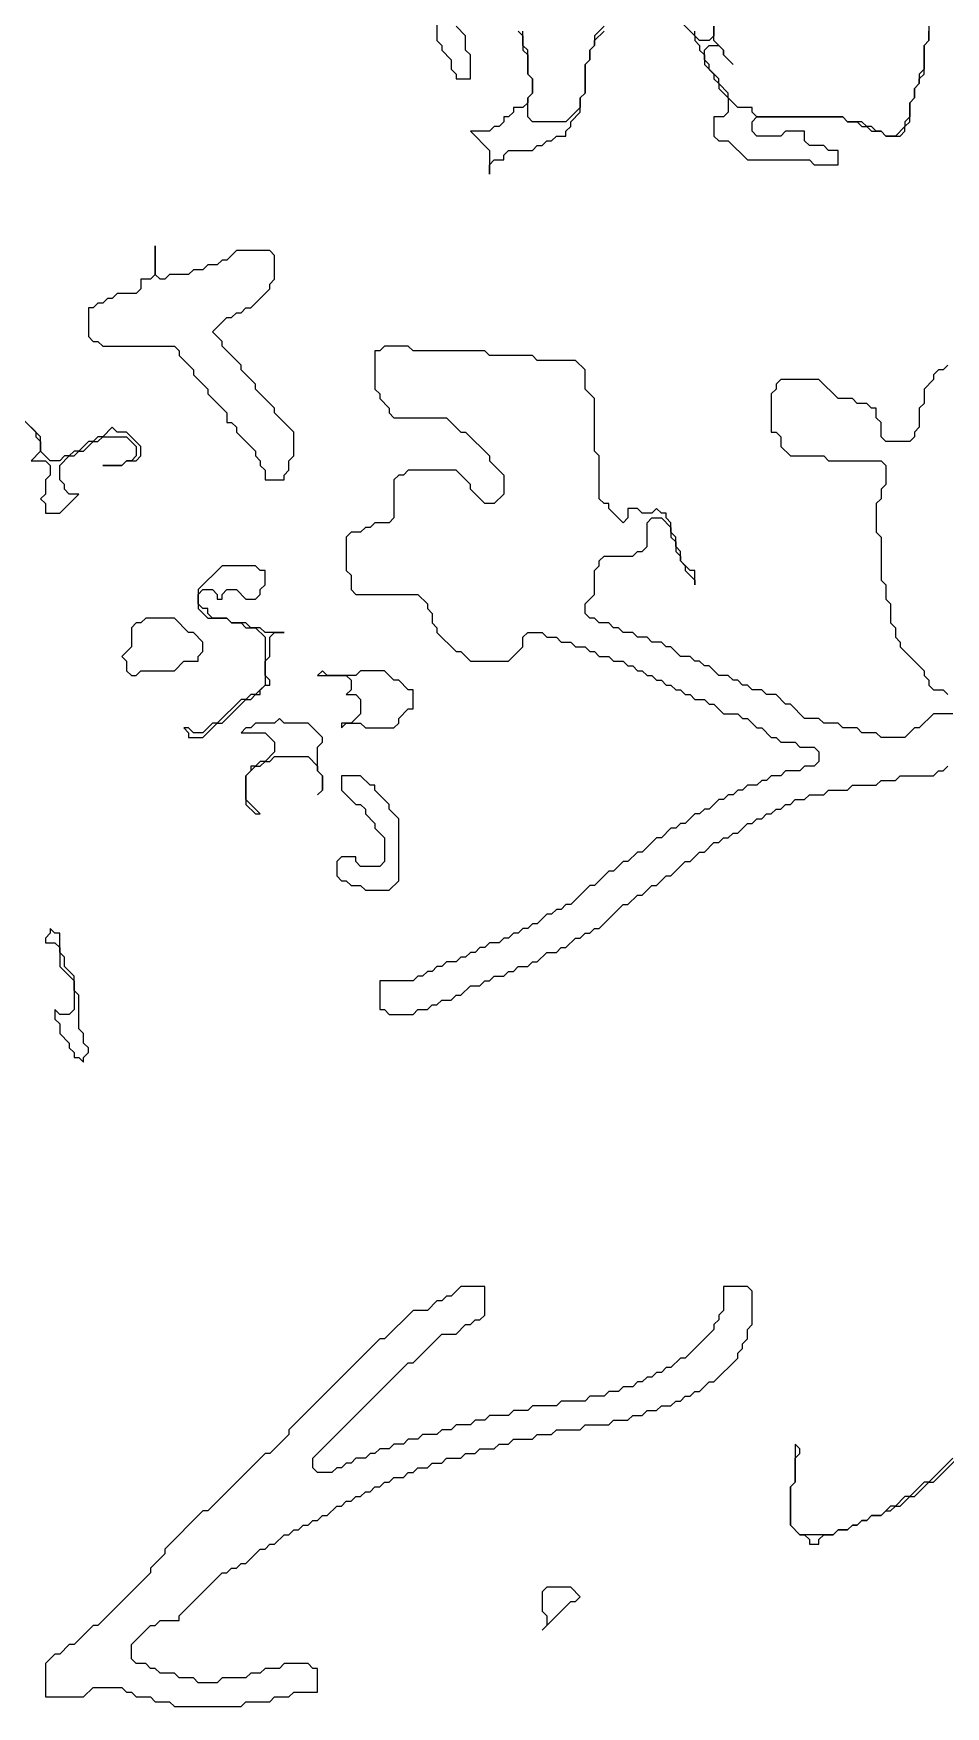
# Model space of a CAD drawing. Header units: metres. Extents: x 0 to 1000, y 0 to 1405.
# Drawn here: x 748.6 to 796.4, y 135.7 to 223.4 of the extents above; entities that cross this region are included whole.
import ezdxf

# ---------------------------------------------------------------- set-up
doc = ezdxf.new("R2010")
doc.units = ezdxf.units.M

msp = doc.modelspace()

# ---------------------------------------------------------------- linework, layer by layer
for points in [[(769.75, 224), (769.75, 223), (770, 222.75), (770, 222.5), (770.5, 222), (770.5, 221.5), (770.75, 221.25), (770.75, 221), (771.5, 221), (771.5, 222.25), (771.25, 222.5), (771.25, 223.25), (770.75, 223.75)], [(774, 223.5), (774.25, 223.25), (774.25, 222.5), (774.5, 222.25), (774.5, 221.25), (774.75, 221), (774.75, 220.25), (774.5, 220), (774.5, 219.75), (774.25, 219.5), (773.75, 219.5), (773.75, 219.25), (773.5, 219), (773.25, 219), (773.25, 218.75), (773, 218.5), (772.75, 218.5), (772.5, 218.25), (771.5, 218.25), (772.5, 217.25), (772.5, 216), (772.5, 216.5), (772.75, 216.75), (773.25, 216.75), (773.25, 217), (773.5, 217.25), (774.75, 217.25), (775, 217.5), (775.25, 217.5), (775.5, 217.75), (775.75, 217.75), (776, 218), (776.5, 218), (776.5, 218.25), (776.75, 218.5), (776.75, 218.75), (777.25, 219.25), (777.25, 220), (777.5, 220.25), (777.5, 221.75), (777.75, 222), (777.75, 222.5), (778, 222.75), (778, 223), (778.5, 223.5)], [(778.5, 223.75), (778, 223.25), (778, 222.75), (777.75, 222.5), (777.75, 222), (777.5, 221.75), (777.5, 220.25), (777.25, 220), (777.25, 219.5), (776.5, 218.75), (774.75, 218.75), (774.5, 219), (774.5, 220), (774.75, 220.25), (774.75, 221), (774.5, 221.25), (774.5, 222.5), (774.25, 222.75), (774.25, 223.5)], [(782.25, 224.25), (783.25, 223.25), (783.25, 223), (783.5, 222.75), (783.5, 222.5), (783.75, 222.25), (783.75, 221.75), (784.25, 221.25), (784.25, 221), (784.5, 220.75), (784.5, 220.5), (785, 220), (785, 219.25), (784.75, 219), (784.25, 219), (784.25, 218), (784.5, 217.75), (785, 217.75), (786, 216.75), (789.25, 216.75), (789.5, 216.5), (790.75, 216.5), (790.75, 217.25), (790.25, 217.25), (790, 217.5), (789.25, 217.5), (789, 217.75), (789, 218.25), (788, 218.25), (787.75, 218), (786.5, 218), (786.25, 218.25), (786.25, 218.75), (786.5, 219), (791, 219), (791.25, 218.75), (791.75, 218.75), (792, 218.5), (792.25, 218.5), (792.5, 218.25), (793, 218.25), (793.25, 218), (794, 218), (794.25, 218.25), (794.25, 218.5), (794.5, 218.75), (794.5, 219.75), (794.75, 220), (794.75, 220.5), (795, 220.75), (795, 221), (795.25, 221.25), (795.25, 222.75), (795.5, 223), (795.5, 223.5)], [(784.25, 223.75), (784.25, 223.25), (784, 223), (783.5, 223), (783.25, 223.25), (783.25, 223.5)], [(795.5, 223.75), (795.5, 223), (795.25, 222.75), (795.25, 221.5), (795, 221.25), (795, 220.75), (794.75, 220.5), (794.75, 220), (794.5, 219.75), (794.5, 219), (794.25, 218.75), (794.25, 218.5), (793.75, 218), (793.25, 218), (793, 218.25), (792.75, 218.25), (792.5, 218.5), (792.25, 218.5), (792, 218.75), (791.25, 218.75), (791, 219), (786.5, 219), (786.25, 219.25), (786.25, 219.5), (785.5, 219.5), (785, 220), (785, 220.25), (784.5, 220.75), (784.5, 221), (784, 221.5), (784, 221.75), (783.75, 222), (783.75, 222.5), (784, 222.75), (784.5, 222.75), (784.75, 222.5), (784.75, 222.25), (785.25, 221.75), (784.75, 222.25), (784.75, 222.5), (784.25, 223), (784.25, 223.75)], [(796.75, 187.75), (795.75, 187.75), (795, 187), (794.75, 187), (794.25, 186.5), (793, 186.5), (792.75, 186.75), (792, 186.75), (791.75, 187), (791, 187), (790.75, 187.25), (790, 187.25), (789.75, 187.5), (789, 187.5), (788.25, 188.25), (788, 188.25), (787.5, 188.75), (787, 188.75), (786.75, 189), (786.25, 189), (786, 189.25), (785.75, 189.25), (785.5, 189.5), (785.25, 189.5), (785, 189.75), (784.5, 189.75), (784, 190.25), (783.75, 190.25), (783.5, 190.5), (783.25, 190.5), (783, 190.75), (782.5, 190.75), (782, 191.25), (781.75, 191.25), (781.5, 191.5), (781, 191.5), (780.75, 191.75), (780.25, 191.75), (780, 192), (779.5, 192), (779.25, 192.25), (779, 192.25), (778.75, 192.5), (778.25, 192.5), (778, 192.75), (777.75, 192.75), (777.5, 193), (777.5, 193.5), (778, 194), (778, 195.25), (778.25, 195.5), (778.25, 195.75), (778.5, 196), (780, 196), (780.25, 196.25), (780.5, 196.25), (780.75, 196.5), (780.75, 197.75), (781, 198), (781.5, 198), (782, 197.5), (782, 197), (782.25, 196.75), (782.25, 196.25), (782.5, 196), (782.5, 195.75), (782.75, 195.5), (782.75, 195.25), (783.25, 194.75), (783.25, 194.5), (783.25, 195.25), (783, 195.25), (782.5, 195.75), (782.5, 196.25), (782.25, 196.5), (782.25, 197), (782, 197.25), (782, 197.75), (781.75, 198), (781.75, 198.25), (781.5, 198.25), (781.25, 198.5), (781, 198.25), (780.5, 198.25), (780.25, 198.5), (779.75, 198.5), (779.75, 198), (779.5, 197.75), (778.75, 198.5), (778.75, 198.75), (778.5, 198.75), (778.25, 199), (778.25, 201.25), (778, 201.5), (778, 204.25), (777.5, 204.75), (777.5, 205.75), (777, 206.25), (775, 206.25), (774.75, 206.5), (772.5, 206.5), (772.25, 206.75), (768.5, 206.75), (768.25, 207), (767, 207), (766.75, 206.75), (766.5, 206.75), (766.5, 204.75), (766.75, 204.5), (766.75, 204.25), (767.25, 203.75), (767.25, 203.5), (767.5, 203.25), (770.25, 203.25), (771, 202.5), (771.25, 202.5), (772.5, 201.25), (772.5, 201), (773.25, 200.25), (773.25, 199.25), (772.75, 198.75), (772.25, 198.75), (771.5, 199.5), (771.5, 199.75), (770.75, 200.5), (768.25, 200.5), (768, 200.25), (767.75, 200.25), (767.5, 200), (767.5, 198), (767.25, 197.75), (766.5, 197.75), (766.25, 197.5), (766, 197.5), (765.75, 197.25), (765.25, 197.25), (765, 197), (765, 195.25), (765.25, 195), (765.25, 194.25), (765.5, 194), (768.75, 194), (769.25, 193.5), (769.25, 193.25), (769.5, 193), (769.5, 192.5), (769.75, 192.25), (769.75, 192), (770.75, 191), (771, 191), (771.5, 190.5), (773.5, 190.5), (774.25, 191.25), (774.25, 191.75), (774.5, 192), (775.25, 192), (775.5, 191.75), (776, 191.75), (776.25, 191.5), (776.75, 191.5), (777, 191.25), (777.5, 191.25), (777.75, 191), (778, 191), (778.25, 190.75), (778.75, 190.75), (779, 190.5), (779.5, 190.5), (779.75, 190.25), (780, 190.25), (780.25, 190), (780.5, 190), (780.75, 189.75), (781, 189.75), (781.25, 189.5), (781.5, 189.5), (781.75, 189.25), (782, 189.25), (782.25, 189), (782.5, 189), (782.75, 188.75), (783, 188.75), (783.25, 188.5), (783.75, 188.5), (784, 188.25), (784.25, 188.25), (784.75, 187.75), (785.5, 187.75), (785.75, 187.5), (786, 187.5), (786.5, 187), (786.75, 187), (787.25, 186.5), (787.5, 186.5), (787.75, 186.25), (788.5, 186.25), (788.75, 186), (789.5, 186), (789.75, 185.75), (789.75, 185.25), (789.5, 185), (789, 185), (788.75, 184.75), (788, 184.75), (787.75, 184.5), (787.25, 184.5), (787, 184.25), (786.75, 184.25), (786.5, 184), (786, 184), (785.75, 183.75), (785.5, 183.75), (785.25, 183.5), (785, 183.5), (784.75, 183.25), (784.5, 183.25), (784, 182.75), (783.75, 182.75), (783.5, 182.5), (783.25, 182.5), (782.75, 182), (782.5, 182), (782.25, 181.75), (782, 181.75), (781.5, 181.25), (781.25, 181.25), (780.5, 180.5), (780.25, 180.5), (779.75, 180), (779.5, 180), (779, 179.5), (778.75, 179.5), (778, 178.75), (777.75, 178.75), (776.75, 177.75), (776.5, 177.75), (776.25, 177.5), (776, 177.5), (775.75, 177.25), (775.5, 177.25), (775, 176.75), (774.75, 176.75), (774.5, 176.5), (774.25, 176.5), (774, 176.25), (773.75, 176.25), (773.5, 176), (773.25, 176), (773, 175.75), (772.5, 175.75), (772.25, 175.5), (772, 175.5), (771.75, 175.25), (771.5, 175.25), (771.25, 175), (771, 175), (770.75, 174.75), (770.25, 174.75), (770, 174.5), (769.75, 174.5), (769.5, 174.25), (769.25, 174.25), (769, 174), (768.75, 174), (768.5, 173.75), (766.75, 173.75), (766.75, 172.25), (767, 172.25), (767.25, 172), (768.5, 172), (768.75, 172.25), (769.25, 172.25), (769.5, 172.5), (769.75, 172.5), (770, 172.75), (770.5, 172.75), (770.75, 173), (771, 173), (771.5, 173.5), (772, 173.5), (772.25, 173.75), (772.5, 173.75), (772.75, 174), (773.25, 174), (773.5, 174.25), (773.75, 174.25), (774, 174.5), (774.5, 174.5), (774.75, 174.75), (775, 174.75), (775.5, 175.25), (776, 175.25), (776.25, 175.5), (776.5, 175.5), (777, 176), (777.25, 176), (777.5, 176.25), (777.75, 176.25), (778, 176.5), (778.25, 176.5), (779.5, 177.75), (779.75, 177.75), (780.25, 178.25), (780.5, 178.25), (781, 178.75), (781.25, 178.75), (781.75, 179.25), (782, 179.25), (782.75, 180), (783, 180), (783.5, 180.5), (783.75, 180.5), (784.25, 181), (784.5, 181), (784.75, 181.25), (785, 181.25), (785.25, 181.5), (785.5, 181.5), (786, 182), (786.25, 182), (786.5, 182.25), (786.75, 182.25), (787, 182.5), (787.25, 182.5), (787.5, 182.75), (787.75, 182.75), (788, 183), (788.25, 183), (788.5, 183.25), (789, 183.25), (789.25, 183.5), (790, 183.5), (790.25, 183.75), (791.25, 183.75), (791.5, 184), (792.75, 184), (793, 184.25), (793.75, 184.25), (794, 184.5), (795.75, 184.5), (796, 184.75), (796.25, 184.75), (796.5, 185)], [(796.5, 206), (796.25, 205.75), (796, 205.75), (795.75, 205.5), (795.75, 205.25), (795.25, 204.75), (795.25, 204), (795, 203.75), (795, 202.75), (794.75, 202.5), (794.75, 202.25), (794.5, 202), (793.25, 202), (793, 202.25), (793, 203), (792.75, 203.25), (792.75, 203.75), (792.5, 203.75), (792.25, 204), (791.75, 204), (791.5, 204.25), (790.75, 204.25), (789.75, 205.25), (787.75, 205.25), (787.5, 205), (787.5, 204.75), (787.25, 204.5), (787.25, 202.5), (787.5, 202.5), (787.75, 202.25), (787.75, 201.75), (788.25, 201.25), (790, 201.25), (790.25, 201), (793, 201), (793.25, 200.75), (793.25, 199.75), (793, 199.5), (793, 199), (792.75, 198.75), (792.75, 197.25), (793, 197), (793, 194.75), (793.25, 194.5), (793.25, 193.75), (793.5, 193.5), (793.5, 192.5), (793.75, 192.25), (793.75, 191.75), (794, 191.5), (794, 191.25), (795.25, 190), (795.25, 189.75), (795.5, 189.5), (795.5, 189.25), (795.75, 189), (796.25, 189), (796.5, 188.75)], [(748, 203.25), (748.75, 202.5), (748.75, 202.25), (749, 202), (749, 201.5), (748.5, 201), (749.25, 201), (749.5, 200.75), (749.5, 200.25), (749.25, 200), (749.25, 199.25), (749, 199), (749.25, 198.75), (749.25, 198.25), (750, 198.25), (751, 199.25), (750.5, 199.25), (750.25, 199.5), (750.25, 199.75), (750, 200), (750, 200.75), (750.5, 201.25), (750.75, 201.25), (751, 201.5), (751.25, 201.5), (751.75, 202), (752, 202), (752.25, 202.25), (753.5, 202.25), (754, 201.75), (754, 201.25), (753.75, 201), (753.5, 201), (753.25, 200.75), (752.25, 200.75), (753.25, 200.75), (753.5, 201), (754, 201), (754.25, 201.25), (754.25, 201.75), (753.5, 202.5), (753, 202.5), (752.75, 202.75), (752.25, 202.25), (752, 202.25), (751.75, 202), (751.5, 202), (751, 201.5), (750.75, 201.5), (750.5, 201.25), (750.25, 201.25), (750, 201), (749.5, 201), (749, 201.5), (749, 202.25), (748.5, 202.75)], [(796.75, 148.75), (795.5, 147.5), (795.25, 147.5), (794.5, 146.75), (794.25, 146.75), (793.75, 146.25), (793.5, 146.25), (793, 145.75), (792.5, 145.75), (792.25, 145.5), (792, 145.5), (791.75, 145.25), (791.5, 145.25), (791.25, 145), (790.75, 145), (790.5, 144.75), (788.75, 144.75), (788.25, 145.25), (788.25, 147.25), (788.5, 147.5), (788.5, 148.75), (788.75, 149), (788.75, 149.25), (788.5, 149.5), (788.5, 147.5), (788.25, 147.25), (788.25, 145.25), (788.75, 144.75), (789, 144.75), (789.25, 144.5), (789.25, 144.25), (789.75, 144.25), (789.75, 144.5), (790, 144.75), (790.5, 144.75), (790.75, 145), (791.25, 145), (791.5, 145.25), (791.75, 145.25), (792, 145.5), (792.25, 145.5), (792.5, 145.75), (793, 145.75), (793.25, 146), (793.5, 146), (793.75, 146.25), (794, 146.25), (794.5, 146.75), (794.75, 146.75), (795.5, 147.5), (795.75, 147.5), (797, 148.75)]]:
    msp.add_lwpolyline(points)
for points in [[(755, 212.25), (755, 210.75), (754.75, 210.5), (754.25, 210.5), (754.25, 210), (754, 209.75), (753, 209.75), (752.75, 209.5), (752.5, 209.5), (752.25, 209.25), (752, 209.25), (751.75, 209), (751.5, 209), (751.5, 207.5), (751.75, 207.25), (752, 207.25), (752.25, 207), (756, 207), (756.25, 206.75), (756.25, 206.5), (757, 205.75), (757, 205.5), (757.75, 204.75), (757.75, 204.5), (758.75, 203.5), (758.75, 203), (759, 203), (759.25, 202.75), (759.25, 202.5), (760.25, 201.5), (760.25, 201.25), (760.5, 201), (760.5, 200.75), (760.75, 200.5), (760.75, 200), (761.75, 200), (761.75, 200.25), (762, 200.5), (762, 201), (762.25, 201.25), (762.25, 202.5), (761.25, 203.5), (761.25, 203.75), (760.25, 204.75), (760.25, 205), (759.5, 205.75), (759.5, 206), (758.5, 207), (758.5, 207.25), (758, 207.75), (758.75, 208.5), (759, 208.5), (759.25, 208.75), (759.5, 208.75), (759.75, 209), (760, 209), (761, 210), (761, 210.25), (761.25, 210.5), (761.25, 211.75), (761, 212), (759.25, 212), (758.75, 211.5), (758.5, 211.5), (758.25, 211.25), (757.75, 211.25), (757.5, 211), (757, 211), (756.75, 210.75), (755.75, 210.75), (755.5, 210.5), (755.25, 210.5), (755, 210.75)], [(758.5, 195.5), (757.25, 194.25), (757.25, 193.25), (757.75, 192.75), (758.75, 192.75), (759, 192.5), (759.5, 192.5), (759.75, 192.25), (760.25, 192.25), (760.75, 191.75), (760.75, 189.25), (760.25, 188.75), (760, 188.75), (759.75, 188.5), (759.5, 188.5), (758.25, 187.25), (758, 187.25), (757.5, 186.75), (757, 186.75), (756.75, 187), (756.5, 187), (756.75, 186.75), (756.75, 186.5), (757.5, 186.5), (758.25, 187.25), (758.5, 187.25), (759.75, 188.5), (760, 188.5), (760.25, 188.75), (760.5, 188.75), (760.5, 189), (760.75, 189.25), (761, 189.25), (761, 189.5), (760.75, 189.75), (760.75, 190.5), (761, 190.75), (761, 191.75), (761.25, 192), (761.75, 192), (760.75, 192), (760.5, 192.25), (760, 192.25), (759.75, 192.5), (759, 192.5), (758.75, 192.75), (758, 192.75), (757.75, 193), (757.75, 193.25), (757.5, 193.25), (757.25, 193.5), (757.25, 194), (757.5, 194.25), (758, 194.25), (758.25, 194), (758.25, 193.75), (758.5, 193.75), (758.5, 194), (758.75, 194.25), (759.25, 194.25), (759.75, 193.75), (760.25, 193.75), (760.5, 194), (760.5, 194.25), (760.75, 194.5), (760.75, 195.25), (760.5, 195.25), (760.25, 195.5)], [(754.5, 192.75), (754.25, 192.5), (754, 192.5), (753.75, 192.25), (753.75, 191.25), (753.25, 190.75), (753.5, 190.5), (753.5, 190), (753.75, 189.75), (754, 189.75), (754.25, 190), (756, 190), (756.5, 190.5), (757.25, 190.5), (757.25, 190.75), (757.5, 191), (757.5, 191.5), (757, 192), (756.75, 192), (756, 192.75)], [(763.75, 190), (763.5, 189.75), (765, 189.75), (765.25, 189.5), (765.25, 189), (765, 188.75), (765.5, 188.75), (765.75, 188.5), (765.75, 187.75), (765.25, 187.25), (764.75, 187.25), (764.75, 187), (765, 187.25), (765.75, 187.25), (766, 187), (767.5, 187), (767.75, 187.25), (767.75, 187.5), (768.25, 188), (768.5, 188), (768.5, 189), (768.25, 189), (767.75, 189.5), (767.5, 189.5), (767, 190), (765.75, 190), (765.5, 189.75), (764, 189.75)], [(761.5, 187.5), (761.25, 187.25), (760.25, 187.25), (760, 187), (759.75, 187), (759.5, 186.75), (760.75, 186.75), (761.25, 186.25), (761.25, 185.75), (760.75, 185.25), (760.5, 185.25), (760.25, 185), (760, 185), (760, 184.75), (759.75, 184.5), (759.75, 183), (760.25, 182.5), (760.5, 182.5), (759.75, 183.25), (759.75, 184.5), (760.25, 185), (760.5, 185), (760.75, 185.25), (761, 185.25), (761.25, 185.5), (763, 185.5), (763.5, 185), (763.5, 184.75), (763.75, 184.5), (763.75, 183.75), (763.5, 183.5), (763.75, 183.75), (763.75, 184.5), (763.5, 184.75), (763.5, 186), (763.75, 186.25), (763.75, 186.5), (763, 187.25), (761.75, 187.25)], [(764.75, 184.5), (764.75, 183.75), (765.5, 183), (765.75, 183), (766, 182.75), (766, 182.5), (766.5, 182), (766.5, 181.75), (767, 181.25), (767, 180), (766.75, 179.75), (765.75, 179.75), (765.5, 180), (765.5, 180.25), (764.75, 180.25), (764.5, 180), (764.5, 179.25), (764.75, 179), (765, 179), (765.25, 178.75), (765.75, 178.75), (766, 178.5), (767.25, 178.5), (767.75, 179), (767.75, 182.25), (767.25, 182.75), (767.25, 183), (766.5, 183.75), (766.5, 184), (766.25, 184), (765.75, 184.5)], [(749.5, 176.5), (749.5, 176.25), (749.25, 176), (749.25, 175.75), (749.75, 175.75), (750, 175.5), (750, 174.5), (750.75, 173.75), (750.75, 172.25), (750.5, 172), (750, 172), (749.75, 172.25), (749.75, 171.75), (750, 171.5), (750, 171), (750.5, 170.5), (750.5, 170.25), (750.75, 170), (750.75, 169.75), (751, 169.75), (751.25, 169.5), (751.25, 169.75), (751.5, 170), (751.5, 170.25), (751.25, 170.5), (751.25, 171), (751, 171.25), (751, 173), (750.75, 173.25), (750.75, 174), (750.25, 174.5), (750.25, 175), (750, 175.25), (750, 176.25), (749.75, 176.25)], [(771, 157.75), (770.5, 157.25), (770.25, 157.25), (770, 157), (769.75, 157), (769.25, 156.5), (768.5, 156.5), (767, 155), (766.75, 155), (762, 150.25), (762, 150), (761, 149), (760.75, 149), (757.75, 146), (757.5, 146), (755.5, 144), (755.5, 143.75), (754.75, 143), (754.75, 142.75), (752, 140), (751.75, 140), (750.75, 139), (750.5, 139), (750, 138.5), (749.75, 138.5), (749.25, 138), (749.25, 136.25), (751.25, 136.25), (751.75, 136.75), (753.25, 136.75), (753.5, 136.5), (753.75, 136.5), (754, 136.25), (754.75, 136.25), (755, 136), (755.75, 136), (756, 135.75), (759.5, 135.75), (759.75, 136), (761, 136), (761.25, 136.25), (762, 136.25), (762.25, 136.5), (763.5, 136.5), (763.5, 137.75), (763.25, 137.75), (763, 138), (761.75, 138), (761.5, 137.75), (760.75, 137.75), (760.5, 137.5), (760, 137.5), (759.75, 137.25), (758.5, 137.25), (758.25, 137), (757.25, 137), (757, 137.25), (756.25, 137.25), (756, 137.5), (755.25, 137.5), (755, 137.75), (754.75, 137.75), (754.5, 138), (754, 138), (753.75, 138.25), (753.75, 139), (754.75, 140), (755, 140), (755.25, 140.25), (756.25, 140.25), (756.25, 140.5), (758.5, 142.75), (758.75, 142.75), (759, 143), (759.25, 143), (759.5, 143.25), (759.75, 143.25), (760.5, 144), (760.75, 144), (761, 144.25), (761.25, 144.25), (761.75, 144.75), (762, 144.75), (762.25, 145), (762.5, 145), (762.75, 145.25), (763, 145.25), (763.25, 145.5), (763.5, 145.5), (763.75, 145.75), (764, 145.75), (764.5, 146.25), (764.75, 146.25), (765, 146.5), (765.25, 146.5), (765.5, 146.75), (765.75, 146.75), (766, 147), (766.25, 147), (766.5, 147.25), (766.75, 147.25), (767, 147.5), (767.25, 147.5), (767.5, 147.75), (768, 147.75), (768.25, 148), (768.5, 148), (768.75, 148.25), (769.25, 148.25), (769.5, 148.5), (770, 148.5), (770.25, 148.75), (771, 148.75), (771.25, 149), (771.75, 149), (772, 149.25), (772.75, 149.25), (773, 149.5), (773.5, 149.5), (773.75, 149.75), (774.75, 149.75), (775, 150), (775.75, 150), (776, 150.25), (777.25, 150.25), (777.5, 150.5), (778.75, 150.5), (779, 150.75), (779.75, 150.75), (780, 151), (780.5, 151), (780.75, 151.25), (781.25, 151.25), (781.5, 151.5), (782, 151.5), (782.25, 151.75), (782.5, 151.75), (782.75, 152), (783, 152), (783.25, 152.25), (783.5, 152.25), (784, 152.75), (784.25, 152.75), (785.5, 154), (785.5, 154.25), (785.75, 154.5), (785.75, 154.75), (786, 155), (786, 155.5), (786.25, 155.75), (786.25, 157.5), (786, 157.75), (784.75, 157.75), (784.75, 156.5), (784.5, 156.25), (784.5, 156), (784.25, 155.75), (784.25, 155.5), (782.75, 154), (782.5, 154), (782, 153.5), (781.75, 153.5), (781.5, 153.25), (781.25, 153.25), (781, 153), (780.75, 153), (780.5, 152.75), (780.25, 152.75), (780, 152.5), (779.5, 152.5), (779.25, 152.25), (778.75, 152.25), (778.5, 152), (777.75, 152), (777.5, 151.75), (776.25, 151.75), (776, 151.5), (774.75, 151.5), (774.5, 151.25), (773.75, 151.25), (773.5, 151), (772.5, 151), (772.25, 150.75), (771.75, 150.75), (771.5, 150.5), (770.75, 150.5), (770.5, 150.25), (770, 150.25), (769.75, 150), (769, 150), (768.75, 149.75), (768.25, 149.75), (768, 149.5), (767.5, 149.5), (767.25, 149.25), (766.75, 149.25), (766.5, 149), (766.25, 149), (766, 148.75), (765.5, 148.75), (765.25, 148.5), (765, 148.5), (764.75, 148.25), (764.5, 148.25), (764.25, 148), (763.5, 148), (763.25, 148.25), (763.25, 148.75), (768.25, 153.75), (768.5, 153.75), (770, 155.25), (770.75, 155.25), (771.25, 155.75), (771.5, 155.75), (771.75, 156), (772, 156), (772.25, 156.25), (772.25, 157.75)], [(775.5, 142), (775.25, 141.75), (775.25, 140.75), (775.5, 140.5), (775.5, 140), (775.25, 139.75), (776.75, 141.25), (777, 141.25), (777.25, 141.5), (776.75, 142)]]:
    msp.add_lwpolyline(points, close=True)

doc.saveas('drawing.dxf')
